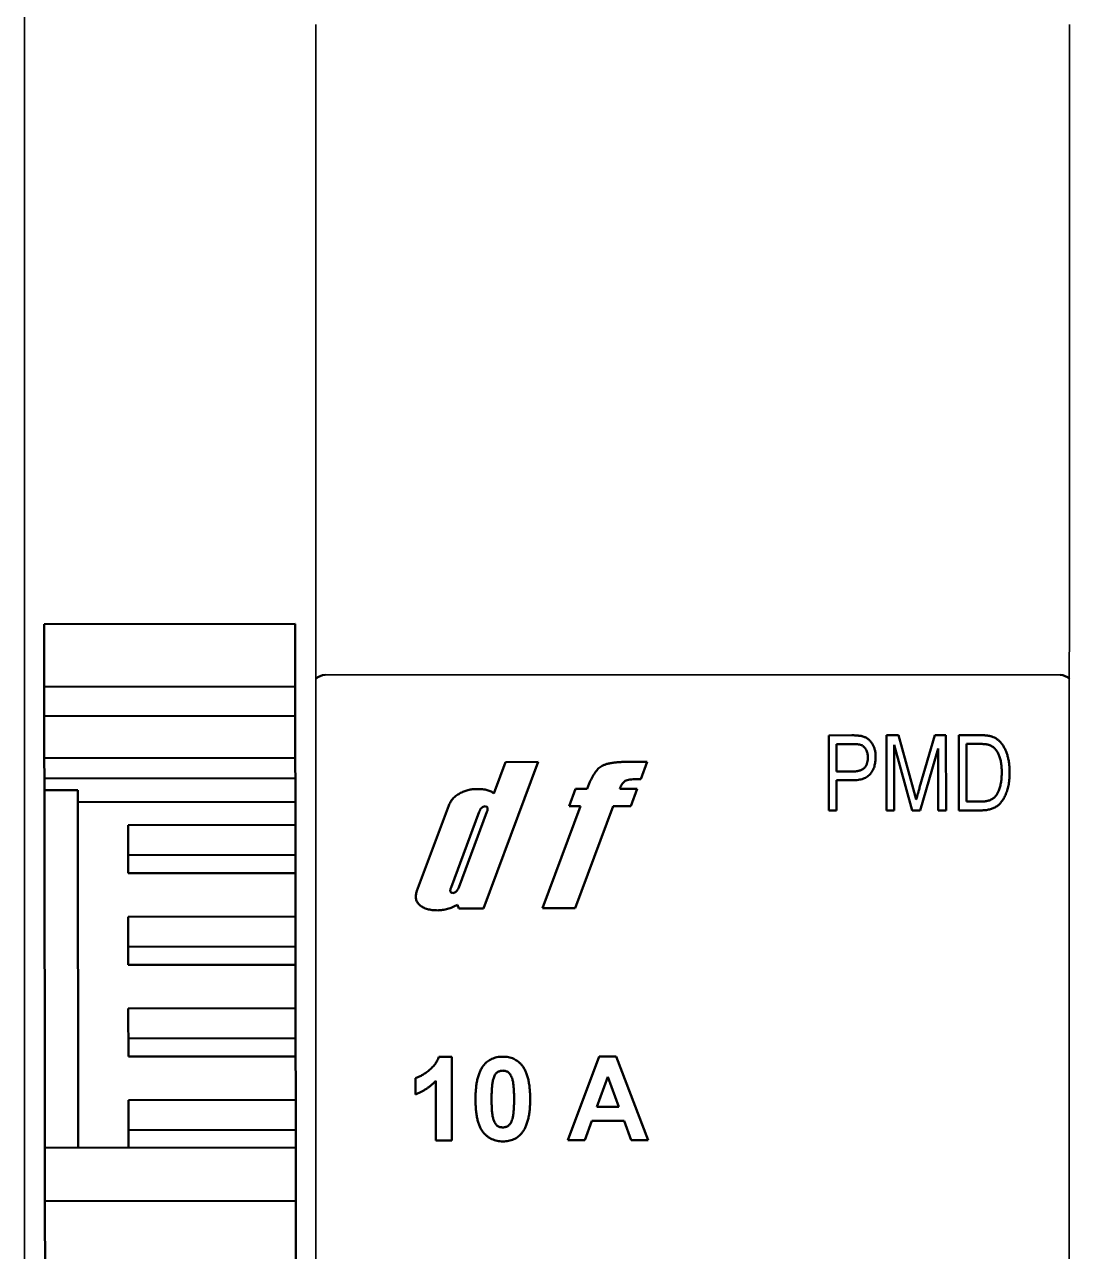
# Model space of a CAD drawing. Header units: millimetres. Extents: x 0 to 19177, y 0 to 12100.
# Drawn here: x 17185.09 to 17210.08, y 11413.55 to 11442.9 of the extents above; entities that cross this region are included whole.
import ezdxf

# ---------------------------------------------------------------- set-up
doc = ezdxf.new("R2010")
doc.units = ezdxf.units.MM
doc.header["$MEASUREMENT"] = 0
doc.layers.add('NetDam', color=7, linetype='Continuous', lineweight=35)
doc.layers.add('Visible (ISO)', color=7, linetype='Continuous', lineweight=50)

msp = doc.modelspace()

# ---------------------------------------------------------------- linework, layer by layer
at = {"layer": 'NetDam', "color": 0}
for p, q in [((17185.092, 11194.875), (17185.092, 11474.875)), ((17192.061, 11366.827), (17192.061, 11442.906)), ((17210.065, 11366.825), (17210.082, 11442.904)), ((17209.861, 11427.345), (17192.282, 11427.345))]:
    msp.add_line(p, q, dxfattribs=at)
at = {"layer": 'Visible (ISO)'}
for p, q in [((17185.561, 11428.558), (17191.561, 11428.566)), ((17185.563, 11427.058), (17185.561, 11428.558)), ((17191.58, 11414.32), (17191.561, 11428.566)), ((17185.563, 11427.058), (17191.563, 11427.066)), ((17185.564, 11426.358), (17185.563, 11427.058)), ((17185.564, 11426.358), (17191.564, 11426.366)), ((17185.564, 11426.358), (17185.565, 11425.758)), ((17185.565, 11425.358), (17185.565, 11425.758)), ((17204.324, 11425.9), (17204.878, 11425.901)), ((17204.326, 11424.1), (17204.324, 11425.9)), ((17205.705, 11424.102), (17205.703, 11425.902)), ((17205.703, 11425.902), (17205.996, 11425.902)), ((17205.996, 11425.902), (17206.348, 11424.628)), ((17206.499, 11424.65), (17206.864, 11425.903)), ((17206.864, 11425.903), (17207.129, 11425.904)), ((17207.129, 11425.904), (17207.131, 11424.104)), ((17207.433, 11425.904), (17207.94, 11425.905)), ((17207.435, 11424.104), (17207.433, 11425.904)), ((17204.511, 11425.69), (17204.512, 11425.035)), ((17204.899, 11425.69), (17204.511, 11425.69)), ((17206.321, 11424.103), (17205.89, 11425.673)), ((17205.89, 11425.673), (17205.892, 11424.102)), ((17206.942, 11425.589), (17206.512, 11424.103)), ((17206.944, 11424.103), (17206.942, 11425.589)), ((17207.62, 11425.694), (17207.622, 11424.315)), ((17207.936, 11425.694), (17207.62, 11425.694)), ((17185.565, 11425.358), (17191.565, 11425.366)), ((17185.566, 11424.87), (17185.565, 11425.358)), ((17197.376, 11425.263), (17196.072, 11421.761)), ((17196.314, 11424.511), (17196.593, 11425.262)), ((17196.593, 11425.262), (17197.376, 11425.263)), ((17199.501, 11425.265), (17199.982, 11425.266)), ((17199.982, 11425.266), (17199.828, 11424.851)), ((17185.566, 11424.87), (17191.566, 11424.878)), ((17185.566, 11424.587), (17185.566, 11424.87)), ((17199.828, 11424.851), (17199.689, 11424.851)), ((17204.512, 11425.035), (17204.904, 11425.036)), ((17186.366, 11424.588), (17185.566, 11424.587)), ((17185.566, 11424.587), (17185.578, 11416.031)), ((17186.378, 11416.032), (17186.366, 11424.588)), ((17198.114, 11424.204), (17198.268, 11424.619)), ((17198.268, 11424.619), (17198.545, 11424.619)), ((17199.327, 11424.62), (17199.742, 11424.621)), ((17199.742, 11424.621), (17199.588, 11424.206)), ((17204.892, 11424.825), (17204.512, 11424.825)), ((17204.512, 11424.825), (17204.513, 11424.1)), ((17206.348, 11424.628), (17206.418, 11424.362)), ((17186.367, 11424.305), (17191.567, 11424.312)), ((17207.622, 11424.315), (17207.943, 11424.315)), ((17194.478, 11422.178), (17195.238, 11424.221)), ((17195.965, 11424.068), (17195.292, 11422.261)), ((17195.476, 11422.262), (17196.15, 11424.074)), ((17197.481, 11421.763), (17198.39, 11424.205)), ((17198.39, 11424.205), (17198.114, 11424.204)), ((17199.173, 11424.206), (17198.264, 11421.764)), ((17199.588, 11424.206), (17199.173, 11424.206)), ((17204.513, 11424.1), (17204.326, 11424.1)), ((17205.892, 11424.102), (17205.705, 11424.102)), ((17206.512, 11424.103), (17206.321, 11424.103)), ((17207.131, 11424.104), (17206.944, 11424.103)), ((17207.966, 11424.105), (17207.435, 11424.104)), ((17187.568, 11423.752), (17191.568, 11423.757)), ((17187.569, 11422.6), (17187.568, 11423.752)), ((17187.568, 11423.034), (17191.568, 11423.04)), ((17187.569, 11422.6), (17191.569, 11422.605)), ((17195.479, 11421.76), (17195.446, 11421.849)), ((17196.072, 11421.761), (17195.479, 11421.76)), ((17198.264, 11421.764), (17197.481, 11421.763)), ((17187.57, 11421.559), (17191.57, 11421.565)), ((17187.572, 11420.408), (17187.57, 11421.559)), ((17187.571, 11420.842), (17191.571, 11420.847)), ((17187.572, 11420.408), (17191.572, 11420.413)), ((17187.573, 11419.367), (17191.573, 11419.373)), ((17187.575, 11418.216), (17187.573, 11419.367)), ((17187.574, 11418.65), (17191.574, 11418.655)), ((17187.575, 11418.216), (17191.575, 11418.221)), ((17195.003, 11418.21), (17195.311, 11418.211)), ((17195.311, 11418.211), (17195.314, 11416.211)), ((17198.083, 11416.214), (17198.837, 11418.215)), ((17198.837, 11418.215), (17199.244, 11418.216)), ((17199.244, 11418.216), (17200.006, 11416.217)), ((17194.441, 11417.312), (17194.44, 11417.697)), ((17194.929, 11416.21), (17194.928, 11417.634)), ((17199.043, 11417.729), (17198.782, 11417.01)), ((17199.307, 11417.011), (17199.043, 11417.729)), ((17187.576, 11417.175), (17191.576, 11417.181)), ((17187.578, 11416.034), (17187.576, 11417.175)), ((17198.782, 11417.01), (17199.307, 11417.011)), ((17198.662, 11416.677), (17198.494, 11416.215)), ((17199.429, 11416.678), (17198.662, 11416.677)), ((17199.599, 11416.216), (17199.429, 11416.678)), ((17187.577, 11416.458), (17191.577, 11416.463)), ((17185.578, 11416.031), (17191.578, 11416.039)), ((17195.314, 11416.211), (17194.929, 11416.21)), ((17198.494, 11416.215), (17198.083, 11416.214)), ((17200.006, 11416.217), (17199.599, 11416.216)), ((17185.579, 11414.758), (17185.578, 11416.031)), ((17185.579, 11414.758), (17191.579, 11414.766)), ((17185.588, 11408.359), (17185.579, 11414.758)), ((17191.581, 11413.745), (17191.58, 11414.32)), ((17191.581, 11413.745), (17191.585, 11410.225))]:
    msp.add_line(p, q, dxfattribs=at)
for centre, start, end in [((17192.282, 11427.045), 90.0753, 137.397), ((17209.861, 11427.045), 42.603, 89.9247)]:
    msp.add_arc(centre, 0.3, start, end, dxfattribs=at)
for points, knots in [([(17204.878, 11425.901), (17204.894, 11425.901), (17204.925, 11425.901), (17204.969, 11425.899), (17205.01, 11425.897), (17205.047, 11425.892), (17205.082, 11425.888), (17205.113, 11425.882), (17205.141, 11425.875), (17205.159, 11425.869), (17205.167, 11425.866)], [0, 0, 0, 0, 0.162643, 0.312901, 0.453294, 0.58413, 0.70285, 0.811058, 0.910586, 1, 1, 1, 1]), ([(17205.167, 11425.866), (17205.177, 11425.862), (17205.198, 11425.854), (17205.228, 11425.838), (17205.256, 11425.82), (17205.282, 11425.8), (17205.307, 11425.777), (17205.33, 11425.751), (17205.351, 11425.723), (17205.371, 11425.692), (17205.389, 11425.66), (17205.404, 11425.625), (17205.417, 11425.589), (17205.428, 11425.551), (17205.437, 11425.511), (17205.442, 11425.469), (17205.446, 11425.425), (17205.446, 11425.395), (17205.447, 11425.38)], [0, 0, 0, 0, 0.056072, 0.112012, 0.167171, 0.222811, 0.27891, 0.336355, 0.395158, 0.456072, 0.518045, 0.581404, 0.645662, 0.712108, 0.780061, 0.850885, 0.92373, 1, 1, 1, 1]), ([(17207.94, 11425.905), (17207.956, 11425.905), (17207.985, 11425.905), (17208.028, 11425.903), (17208.068, 11425.9), (17208.105, 11425.897), (17208.14, 11425.892), (17208.171, 11425.887), (17208.2, 11425.88), (17208.218, 11425.875), (17208.227, 11425.872)], [0, 0, 0, 0, 0.157769, 0.306832, 0.444685, 0.574038, 0.693806, 0.805229, 0.906553, 1, 1, 1, 1]), ([(17208.227, 11425.872), (17208.248, 11425.864), (17208.29, 11425.848), (17208.348, 11425.812), (17208.402, 11425.768), (17208.451, 11425.715), (17208.496, 11425.654), (17208.535, 11425.585), (17208.569, 11425.509), (17208.598, 11425.426), (17208.621, 11425.334), (17208.638, 11425.235), (17208.648, 11425.128), (17208.649, 11425.054), (17208.65, 11425.016)], [0, 0, 0, 0, 0.06613, 0.132306, 0.200143, 0.270995, 0.345232, 0.422746, 0.504203, 0.590818, 0.683013, 0.781266, 0.886884, 1, 1, 1, 1]), ([(17205.26, 11425.37), (17205.259, 11425.387), (17205.258, 11425.421), (17205.25, 11425.47), (17205.237, 11425.515), (17205.218, 11425.556), (17205.196, 11425.591), (17205.172, 11425.621), (17205.145, 11425.645), (17205.12, 11425.66), (17205.098, 11425.669), (17205.078, 11425.675), (17205.056, 11425.68), (17205.03, 11425.684), (17205.002, 11425.687), (17204.97, 11425.689), (17204.936, 11425.69), (17204.912, 11425.69), (17204.899, 11425.69)], [0, 0, 0, 0, 0.09377, 0.18145, 0.264182, 0.343634, 0.418713, 0.486671, 0.549814, 0.609602, 0.641373, 0.677381, 0.718583, 0.764671, 0.815739, 0.871811, 0.933005, 1, 1, 1, 1]), ([(17208.191, 11425.659), (17208.184, 11425.662), (17208.169, 11425.668), (17208.144, 11425.675), (17208.117, 11425.681), (17208.086, 11425.686), (17208.053, 11425.69), (17208.017, 11425.693), (17207.977, 11425.694), (17207.95, 11425.694), (17207.936, 11425.694)], [0, 0, 0, 0, 0.089406, 0.188125, 0.296701, 0.415541, 0.544795, 0.685025, 0.837611, 1, 1, 1, 1]), ([(17208.463, 11425.018), (17208.462, 11425.04), (17208.462, 11425.084), (17208.458, 11425.147), (17208.453, 11425.206), (17208.444, 11425.262), (17208.434, 11425.314), (17208.42, 11425.363), (17208.405, 11425.408), (17208.387, 11425.449), (17208.367, 11425.486), (17208.346, 11425.521), (17208.324, 11425.552), (17208.3, 11425.58), (17208.275, 11425.605), (17208.249, 11425.626), (17208.22, 11425.644), (17208.201, 11425.654), (17208.191, 11425.659)], [0, 0, 0, 0, 0.091058, 0.177272, 0.258757, 0.33524, 0.407833, 0.475904, 0.540567, 0.601389, 0.659248, 0.713941, 0.765993, 0.816126, 0.863976, 0.910287, 0.955276, 1, 1, 1, 1]), ([(17198.545, 11424.619), (17198.555, 11424.649), (17198.577, 11424.705), (17198.612, 11424.785), (17198.647, 11424.858), (17198.683, 11424.925), (17198.72, 11424.984), (17198.757, 11425.037), (17198.794, 11425.083), (17198.834, 11425.124), (17198.88, 11425.159), (17198.937, 11425.187), (17199.004, 11425.211), (17199.082, 11425.231), (17199.171, 11425.246), (17199.271, 11425.258), (17199.382, 11425.264), (17199.46, 11425.265), (17199.501, 11425.265)], [0, 0, 0, 0, 0.073025, 0.141283, 0.204942, 0.263847, 0.318172, 0.368593, 0.414983, 0.457944, 0.501374, 0.550188, 0.605893, 0.668658, 0.738855, 0.817567, 0.90435, 1, 1, 1, 1]), ([(17205.447, 11425.38), (17205.446, 11425.36), (17205.446, 11425.321), (17205.44, 11425.264), (17205.43, 11425.209), (17205.417, 11425.158), (17205.399, 11425.109), (17205.378, 11425.063), (17205.352, 11425.02), (17205.323, 11424.98), (17205.289, 11424.943), (17205.249, 11424.912), (17205.203, 11424.885), (17205.152, 11424.863), (17205.095, 11424.846), (17205.032, 11424.834), (17204.964, 11424.827), (17204.917, 11424.826), (17204.892, 11424.825)], [0, 0, 0, 0, 0.066633, 0.130318, 0.191414, 0.250222, 0.307644, 0.363778, 0.418941, 0.474177, 0.529339, 0.585724, 0.64416, 0.705484, 0.771261, 0.841987, 0.917917, 1, 1, 1, 1]), ([(17204.904, 11425.036), (17204.918, 11425.036), (17204.947, 11425.037), (17204.989, 11425.04), (17205.028, 11425.047), (17205.063, 11425.056), (17205.096, 11425.068), (17205.125, 11425.082), (17205.151, 11425.099), (17205.175, 11425.119), (17205.195, 11425.141), (17205.212, 11425.166), (17205.227, 11425.194), (17205.239, 11425.224), (17205.248, 11425.257), (17205.255, 11425.292), (17205.259, 11425.33), (17205.259, 11425.356), (17205.26, 11425.37)], [0, 0, 0, 0, 0.079332, 0.153706, 0.223583, 0.288684, 0.34954, 0.407382, 0.462364, 0.51587, 0.56925, 0.622815, 0.678057, 0.736107, 0.796367, 0.859845, 0.927813, 1, 1, 1, 1]), ([(17199.689, 11424.851), (17199.661, 11424.851), (17199.609, 11424.849), (17199.538, 11424.839), (17199.482, 11424.824), (17199.438, 11424.799), (17199.405, 11424.765), (17199.377, 11424.724), (17199.35, 11424.676), (17199.335, 11424.64), (17199.327, 11424.62)], [0, 0, 0, 0, 0.180492, 0.330265, 0.453075, 0.552409, 0.646429, 0.751598, 0.868564, 1, 1, 1, 1]), ([(17208.65, 11425.016), (17208.649, 11424.991), (17208.649, 11424.941), (17208.645, 11424.869), (17208.638, 11424.8), (17208.629, 11424.734), (17208.616, 11424.67), (17208.601, 11424.609), (17208.582, 11424.552), (17208.562, 11424.497), (17208.539, 11424.446), (17208.514, 11424.398), (17208.488, 11424.354), (17208.46, 11424.314), (17208.43, 11424.279), (17208.4, 11424.246), (17208.367, 11424.218), (17208.332, 11424.194), (17208.296, 11424.172), (17208.256, 11424.155), (17208.215, 11424.139), (17208.17, 11424.127), (17208.123, 11424.117), (17208.073, 11424.11), (17208.02, 11424.106), (17207.984, 11424.105), (17207.966, 11424.105)], [0, 0, 0, 0, 0.057755, 0.113614, 0.16712, 0.218946, 0.268664, 0.316897, 0.363577, 0.408777, 0.452021, 0.493346, 0.532766, 0.569964, 0.605778, 0.64024, 0.67339, 0.705743, 0.737921, 0.771071, 0.805292, 0.840967, 0.878091, 0.916771, 0.957451, 1, 1, 1, 1]), ([(17208.392, 11424.578), (17208.397, 11424.594), (17208.409, 11424.625), (17208.424, 11424.675), (17208.435, 11424.726), (17208.446, 11424.78), (17208.453, 11424.837), (17208.459, 11424.895), (17208.462, 11424.956), (17208.462, 11424.997), (17208.463, 11425.018)], [0, 0, 0, 0, 0.111646, 0.226426, 0.344474, 0.466462, 0.593163, 0.724245, 0.859766, 1, 1, 1, 1]), ([(17195.238, 11424.221), (17195.251, 11424.25), (17195.276, 11424.309), (17195.337, 11424.386), (17195.41, 11424.455), (17195.498, 11424.511), (17195.595, 11424.558), (17195.696, 11424.591), (17195.801, 11424.612), (17195.872, 11424.615), (17195.908, 11424.616)], [0, 0, 0, 0, 0.11642, 0.23242, 0.352939, 0.481104, 0.612769, 0.741489, 0.870485, 1, 1, 1, 1]), ([(17195.908, 11424.616), (17195.932, 11424.616), (17195.977, 11424.615), (17196.043, 11424.611), (17196.103, 11424.601), (17196.157, 11424.592), (17196.205, 11424.576), (17196.247, 11424.559), (17196.283, 11424.537), (17196.304, 11424.52), (17196.314, 11424.511)], [0, 0, 0, 0, 0.166288, 0.321233, 0.460405, 0.588849, 0.705161, 0.812769, 0.909254, 1, 1, 1, 1]), ([(17206.418, 11424.362), (17206.42, 11424.37), (17206.425, 11424.389), (17206.433, 11424.418), (17206.442, 11424.45), (17206.452, 11424.485), (17206.462, 11424.522), (17206.474, 11424.562), (17206.486, 11424.605), (17206.495, 11424.635), (17206.499, 11424.65)], [0, 0, 0, 0, 0.090712, 0.190611, 0.302053, 0.422037, 0.551217, 0.690772, 0.840366, 1, 1, 1, 1]), ([(17207.943, 11424.315), (17207.959, 11424.315), (17207.989, 11424.316), (17208.034, 11424.319), (17208.075, 11424.323), (17208.113, 11424.331), (17208.149, 11424.339), (17208.181, 11424.35), (17208.211, 11424.362), (17208.238, 11424.377), (17208.263, 11424.394), (17208.286, 11424.413), (17208.307, 11424.435), (17208.327, 11424.459), (17208.346, 11424.485), (17208.363, 11424.514), (17208.378, 11424.545), (17208.387, 11424.567), (17208.392, 11424.578)], [0, 0, 0, 0, 0.083876, 0.1627, 0.236637, 0.305998, 0.370799, 0.431234, 0.488336, 0.542444, 0.595272, 0.648372, 0.702151, 0.757996, 0.81482, 0.874015, 0.935644, 1, 1, 1, 1]), ([(17196.107, 11424.202), (17196.092, 11424.2), (17196.062, 11424.196), (17196.021, 11424.168), (17195.988, 11424.125), (17195.973, 11424.088), (17195.965, 11424.068)], [0, 0, 0, 0, 0.21539, 0.433549, 0.690021, 1, 1, 1, 1]), ([(17196.15, 11424.074), (17196.154, 11424.084), (17196.161, 11424.102), (17196.165, 11424.128), (17196.167, 11424.15), (17196.165, 11424.169), (17196.157, 11424.184), (17196.144, 11424.195), (17196.127, 11424.201), (17196.114, 11424.201), (17196.107, 11424.202)], [0, 0, 0, 0, 0.1893094, 0.3461307, 0.4746974, 0.587183, 0.6810618, 0.7752324, 0.8753324, 1, 1, 1, 1]), ([(17195.292, 11422.261), (17195.289, 11422.251), (17195.282, 11422.232), (17195.275, 11422.205), (17195.273, 11422.181), (17195.277, 11422.162), (17195.284, 11422.146), (17195.297, 11422.136), (17195.315, 11422.129), (17195.328, 11422.129), (17195.335, 11422.128)], [0, 0, 0, 0, 0.187604, 0.34961, 0.482623, 0.592462, 0.685226, 0.776588, 0.87905, 1, 1, 1, 1]), ([(17195.335, 11422.128), (17195.349, 11422.13), (17195.379, 11422.134), (17195.42, 11422.161), (17195.452, 11422.206), (17195.468, 11422.242), (17195.476, 11422.262)], [0, 0, 0, 0, 0.2128536, 0.4318994, 0.6872678, 1, 1, 1, 1]), ([(17194.973, 11421.713), (17194.95, 11421.714), (17194.906, 11421.715), (17194.843, 11421.72), (17194.783, 11421.729), (17194.728, 11421.743), (17194.677, 11421.761), (17194.629, 11421.781), (17194.585, 11421.807), (17194.547, 11421.836), (17194.512, 11421.868), (17194.486, 11421.905), (17194.466, 11421.943), (17194.454, 11421.985), (17194.449, 11422.029), (17194.452, 11422.077), (17194.461, 11422.127), (17194.472, 11422.16), (17194.478, 11422.178)], [0, 0, 0, 0, 0.081926, 0.1589, 0.231224, 0.300311, 0.365882, 0.428681, 0.489191, 0.548253, 0.604936, 0.658606, 0.710421, 0.761994, 0.81548, 0.872163, 0.933327, 1, 1, 1, 1]), ([(17195.446, 11421.849), (17195.407, 11421.828), (17195.331, 11421.787), (17195.212, 11421.746), (17195.092, 11421.719), (17195.012, 11421.715), (17194.973, 11421.713)], [0, 0, 0, 0, 0.265204, 0.518171, 0.760718, 1, 1, 1, 1]), ([(17194.44, 11417.697), (17194.466, 11417.706), (17194.52, 11417.727), (17194.599, 11417.77), (17194.681, 11417.823), (17194.75, 11417.875), (17194.805, 11417.921), (17194.844, 11417.958), (17194.879, 11417.996), (17194.911, 11418.036), (17194.939, 11418.078), (17194.964, 11418.12), (17194.986, 11418.164), (17194.997, 11418.195), (17195.003, 11418.21)], [0, 0, 0, 0, 0.104473, 0.218653, 0.342856, 0.479269, 0.549541, 0.617424, 0.683535, 0.748597, 0.812176, 0.874869, 0.937429, 1, 1, 1, 1]), ([(17196.074, 11418.009), (17196.088, 11418.025), (17196.115, 11418.057), (17196.162, 11418.099), (17196.214, 11418.134), (17196.269, 11418.162), (17196.328, 11418.185), (17196.392, 11418.201), (17196.459, 11418.211), (17196.506, 11418.212), (17196.529, 11418.212)], [0, 0, 0, 0, 0.123958, 0.2447, 0.363941, 0.484152, 0.605999, 0.731306, 0.862758, 1, 1, 1, 1]), ([(17196.529, 11418.212), (17196.553, 11418.212), (17196.6, 11418.211), (17196.667, 11418.201), (17196.731, 11418.185), (17196.79, 11418.163), (17196.846, 11418.134), (17196.897, 11418.098), (17196.945, 11418.056), (17196.973, 11418.024), (17196.987, 11418.008)], [0, 0, 0, 0, 0.1373231, 0.2673523, 0.3929646, 0.5149204, 0.6341998, 0.7543524, 0.8755755, 1, 1, 1, 1]), ([(17195.877, 11417.202), (17195.877, 11417.225), (17195.877, 11417.27), (17195.88, 11417.336), (17195.883, 11417.4), (17195.889, 11417.462), (17195.895, 11417.521), (17195.903, 11417.578), (17195.914, 11417.632), (17195.926, 11417.683), (17195.938, 11417.733), (17195.953, 11417.779), (17195.969, 11417.824), (17195.987, 11417.866), (17196.006, 11417.905), (17196.027, 11417.942), (17196.049, 11417.977), (17196.066, 11417.998), (17196.074, 11418.009)], [0, 0, 0, 0, 0.081529, 0.159787, 0.235743, 0.308564, 0.379174, 0.446742, 0.511904, 0.574573, 0.634354, 0.692516, 0.748439, 0.802149, 0.853871, 0.90396, 0.952602, 1, 1, 1, 1]), ([(17196.53, 11417.879), (17196.518, 11417.879), (17196.494, 11417.877), (17196.458, 11417.869), (17196.425, 11417.856), (17196.394, 11417.837), (17196.365, 11417.81), (17196.341, 11417.775), (17196.32, 11417.732), (17196.309, 11417.7), (17196.304, 11417.682)], [0, 0, 0, 0, 0.112424, 0.222385, 0.330122, 0.441243, 0.558075, 0.686949, 0.834033, 1, 1, 1, 1]), ([(17196.8, 11417.199), (17196.8, 11417.226), (17196.8, 11417.279), (17196.797, 11417.354), (17196.795, 11417.422), (17196.79, 11417.484), (17196.785, 11417.539), (17196.778, 11417.587), (17196.771, 11417.629), (17196.759, 11417.675), (17196.742, 11417.722), (17196.72, 11417.771), (17196.694, 11417.809), (17196.665, 11417.837), (17196.634, 11417.856), (17196.601, 11417.869), (17196.566, 11417.877), (17196.542, 11417.879), (17196.53, 11417.879)], [0, 0, 0, 0, 0.100697, 0.193034, 0.277511, 0.35372, 0.421648, 0.48196, 0.534145, 0.579041, 0.655378, 0.720508, 0.776233, 0.824061, 0.868169, 0.910885, 0.954949, 1, 1, 1, 1]), ([(17196.987, 11418.008), (17196.995, 11417.997), (17197.012, 11417.976), (17197.034, 11417.941), (17197.055, 11417.905), (17197.074, 11417.865), (17197.091, 11417.824), (17197.108, 11417.779), (17197.122, 11417.733), (17197.136, 11417.683), (17197.147, 11417.632), (17197.157, 11417.577), (17197.165, 11417.52), (17197.172, 11417.461), (17197.178, 11417.399), (17197.181, 11417.335), (17197.184, 11417.268), (17197.184, 11417.223), (17197.185, 11417.2)], [0, 0, 0, 0, 0.046673, 0.095251, 0.144862, 0.19631, 0.249763, 0.305775, 0.363267, 0.423548, 0.486033, 0.551487, 0.619434, 0.689951, 0.763148, 0.839004, 0.918105, 1, 1, 1, 1]), ([(17194.928, 11417.634), (17194.91, 11417.616), (17194.876, 11417.581), (17194.82, 11417.532), (17194.763, 11417.486), (17194.703, 11417.445), (17194.641, 11417.406), (17194.577, 11417.371), (17194.51, 11417.339), (17194.464, 11417.321), (17194.441, 11417.312)], [0, 0, 0, 0, 0.126571, 0.251425, 0.376425, 0.500093, 0.624181, 0.748133, 0.873869, 1, 1, 1, 1]), ([(17196.304, 11417.682), (17196.3, 11417.67), (17196.293, 11417.642), (17196.284, 11417.597), (17196.277, 11417.545), (17196.272, 11417.488), (17196.267, 11417.424), (17196.264, 11417.354), (17196.262, 11417.278), (17196.262, 11417.226), (17196.262, 11417.198)], [0, 0, 0, 0, 0.082373, 0.177042, 0.283337, 0.401576, 0.532699, 0.675937, 0.831413, 1, 1, 1, 1]), ([(17196.532, 11416.187), (17196.508, 11416.187), (17196.461, 11416.189), (17196.393, 11416.199), (17196.328, 11416.216), (17196.266, 11416.241), (17196.208, 11416.272), (17196.154, 11416.31), (17196.103, 11416.356), (17196.064, 11416.399), (17196.035, 11416.438), (17196.015, 11416.47), (17195.996, 11416.504), (17195.979, 11416.542), (17195.962, 11416.582), (17195.947, 11416.625), (17195.934, 11416.671), (17195.922, 11416.719), (17195.912, 11416.77), (17195.902, 11416.823), (17195.895, 11416.88), (17195.888, 11416.939), (17195.883, 11417.001), (17195.88, 11417.065), (17195.878, 11417.133), (17195.877, 11417.179), (17195.877, 11417.202)], [0, 0, 0, 0, 0.052409, 0.102698, 0.151428, 0.199593, 0.247225, 0.295496, 0.34477, 0.395913, 0.422466, 0.450208, 0.479008, 0.508969, 0.540574, 0.57368, 0.608385, 0.644555, 0.682462, 0.722219, 0.763823, 0.807353, 0.852522, 0.899675, 0.948823, 1, 1, 1, 1]), ([(17196.262, 11417.198), (17196.262, 11417.171), (17196.262, 11417.119), (17196.264, 11417.044), (17196.267, 11416.976), (17196.271, 11416.914), (17196.277, 11416.859), (17196.283, 11416.81), (17196.291, 11416.769), (17196.302, 11416.723), (17196.319, 11416.676), (17196.342, 11416.628), (17196.367, 11416.589), (17196.396, 11416.561), (17196.428, 11416.543), (17196.46, 11416.529), (17196.496, 11416.522), (17196.519, 11416.521), (17196.532, 11416.52)], [0, 0, 0, 0, 0.1008346, 0.193283, 0.2774008, 0.3536777, 0.4222362, 0.4825627, 0.534908, 0.5797418, 0.6557138, 0.7211455, 0.776666, 0.8242182, 0.868127, 0.9113575, 0.9548891, 1, 1, 1, 1]), ([(17196.758, 11416.717), (17196.761, 11416.73), (17196.769, 11416.757), (17196.777, 11416.802), (17196.784, 11416.853), (17196.79, 11416.911), (17196.795, 11416.974), (17196.798, 11417.044), (17196.8, 11417.119), (17196.8, 11417.172), (17196.8, 11417.199)], [0, 0, 0, 0, 0.082643, 0.176812, 0.282638, 0.401264, 0.531994, 0.675701, 0.831686, 1, 1, 1, 1]), ([(17197.185, 11417.2), (17197.185, 11417.177), (17197.184, 11417.131), (17197.182, 11417.065), (17197.179, 11417), (17197.173, 11416.939), (17197.166, 11416.879), (17197.158, 11416.823), (17197.147, 11416.768), (17197.137, 11416.717), (17197.123, 11416.667), (17197.108, 11416.62), (17197.093, 11416.576), (17197.075, 11416.534), (17197.056, 11416.494), (17197.035, 11416.457), (17197.012, 11416.423), (17196.996, 11416.401), (17196.988, 11416.391)], [0, 0, 0, 0, 0.0817742, 0.1602856, 0.2360294, 0.3091179, 0.3795303, 0.4473768, 0.5123574, 0.5747492, 0.6349414, 0.6929409, 0.7487078, 0.8027019, 0.8542795, 0.9042287, 0.9527348, 1, 1, 1, 1]), ([(17196.532, 11416.52), (17196.544, 11416.521), (17196.568, 11416.522), (17196.603, 11416.53), (17196.636, 11416.543), (17196.667, 11416.563), (17196.696, 11416.589), (17196.721, 11416.624), (17196.742, 11416.667), (17196.752, 11416.7), (17196.758, 11416.717)], [0, 0, 0, 0, 0.113638, 0.222386, 0.331252, 0.44131, 0.558128, 0.686986, 0.834053, 1, 1, 1, 1]), ([(17196.988, 11416.391), (17196.974, 11416.374), (17196.946, 11416.342), (17196.899, 11416.301), (17196.848, 11416.265), (17196.792, 11416.237), (17196.733, 11416.214), (17196.669, 11416.199), (17196.602, 11416.189), (17196.556, 11416.187), (17196.532, 11416.187)], [0, 0, 0, 0, 0.123954, 0.244691, 0.363928, 0.483447, 0.606014, 0.731315, 0.862763, 1, 1, 1, 1])]:
    msp.add_open_spline(points, degree=3, knots=knots, dxfattribs=at)

doc.saveas('drawing.dxf')
